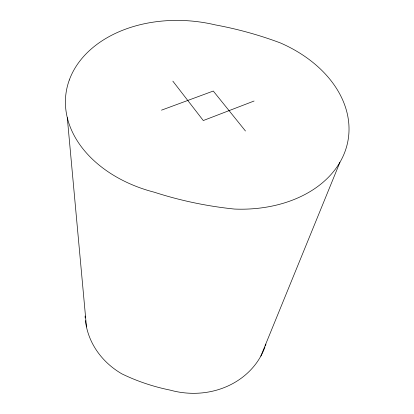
<?xml version="1.0" encoding="UTF-8"?>
<svg xmlns="http://www.w3.org/2000/svg" width="414" height="414" viewBox="0 0 414 414"><rect width="100%" height="100%" fill="white"/><g stroke="black" fill="none" stroke-linecap="round" stroke-linejoin="round"><path stroke-width="0.62" d="M260.825 356.133L339.915 162.35M254.077 101.021L203.29 120.541L172.84 81.144M161.491 110.165L213.277 91.039L245.466 131.005M67.296 117.69L86.479 326.956M265.928 344.148A78.763 70.634 11.3 0 1 265.322 346M264.888 347.227A78.763 70.634 11.3 0 1 170.113 390.102A171.505 142.737 10 0 1 121.84 373.837A78.536 70.22 5.6 0 1 85.439 320.545M85.206 317.957A78.536 70.22 5.6 0 1 85.098 316.017M69.319 79.985A121.323 87.959 6.9 0 0 154.303 192.215A256.69 167.81 9.4 0 0 234.557 209.065A121.876 88.762 9.9 0 0 346.694 146.318A121.876 88.762 9.9 0 0 280.294 42.896A338.636 291.518 4.5 0 0 215.332 24.897A121.323 87.959 6.9 0 0 69.319 79.985"/></g></svg>
